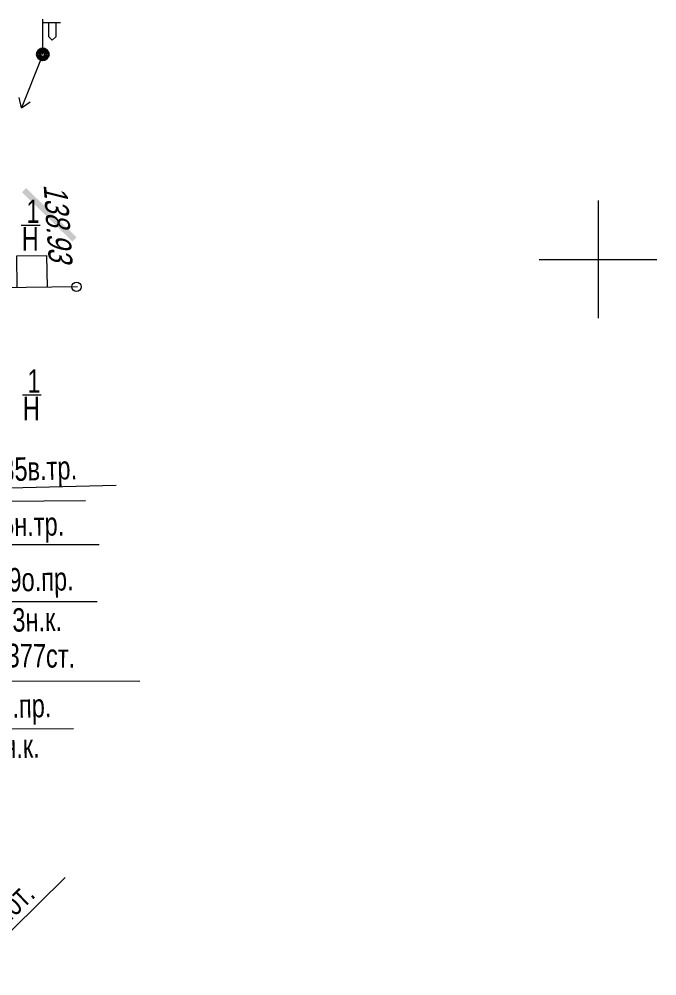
# Model space of a CAD drawing. Extents: x 10098 to 11902, y 8648 to 10202.
# Drawn here: x 11875.38 to 11902.5, y 8719.51 to 8760.22 of the extents above; entities that cross this region are included whole.
import ezdxf

# ---------------------------------------------------------------- set-up
doc = ezdxf.new("R2010")
doc.units = 0
for name, color, linetype in [('1_Водопровод', 7, 'Continuous'), ('20_Строения', 7, 'Continuous'), ('22_Столбы', 7, 'Continuous'), ('38_Высотные_отметки', 7, 'Continuous'), ('50_Красные_линии', 7, 'Continuous'), ('51_Сетка_координат', 7, 'Continuous'), ('Подписи_зданий', 7, 'Continuous')]:
    doc.layers.add(name, color=color, linetype=linetype)
for name, color, linetype, lineweight in [('3_Дренаж', 30, 'Continuous', 30), ('6_Теплопровод', 3, 'Continuous', 30), ('8_Связь', 3, 'Continuous', 30)]:
    doc.layers.add(name, color=color, linetype=linetype, lineweight=lineweight)
doc.styles.add('mggt', font='russian_1251.shx', dxfattribs={"width": 0.75, "oblique": 18, "height": 1})

msp = doc.modelspace()

# ---------------------------------------------------------------- hatches: boundary and pattern name
at = {"layer": '50_Красные_линии', "linetype": 'Continuous', "lineweight": 25}
msp.add_hatch(color=8, dxfattribs=at).paths.add_polyline_path([(11876.214, 8752.161), (11877.641, 8750.76), (11877.816, 8750.938), (11876.388, 8752.339), (11875.672, 8753.037), (11875.497, 8752.858)])

# ---------------------------------------------------------------- linework, layer by layer
at = {"layer": '1_Водопровод', "color": 8, "linetype": 'Continuous', "lineweight": 15}
for points in [[(11871.042, 8736.894), (11871.827, 8737.864), (11878.78, 8737.861)], [(11867.963, 8737.125), (11871.648, 8732.065), (11880.507, 8732.059)]]:
    msp.add_lwpolyline(points, dxfattribs=at)
at = {"layer": '20_Строения', "color": 8, "linetype": 'Continuous', "lineweight": 15}
for points in [[(11875.299, 8748.796), (11875.282, 8750.155), (11876.545, 8750.171), (11876.563, 8748.813)], [(11877.859, 8748.829), (11872.384, 8748.759), (11872.462, 8739.675)], [(11878.204, 8739.724), (11871.085, 8739.663), (11871.171, 8727.456), (11871.207, 8722.396), (11871.198, 8713.229), (11875.723, 8708.937)]]:
    msp.add_lwpolyline(points, dxfattribs=at)
at = {"layer": '22_Столбы', "color": 8, "lineweight": 15}
for p, q in [((11876.384, 8758.723), (11876.384, 8760.223)), ((11876.384, 8760.073), (11877.134, 8760.073)), ((11876.634, 8759.473), (11876.634, 8760.073)), ((11876.934, 8760.073), (11876.934, 8759.473)), ((11876.784, 8759.323), (11876.634, 8759.473)), ((11876.934, 8759.473), (11876.784, 8759.323))]:
    msp.add_line(p, q, dxfattribs=at)
at = {"layer": '22_Столбы', "color": 8, "linetype": 'Continuous', "lineweight": 15}
for p, q in [((11876.311, 8758.541), (11875.472, 8756.453)), ((11875.472, 8756.453), (11875.38, 8756.895)), ((11875.472, 8756.453), (11875.844, 8756.708))]:
    msp.add_line(p, q, dxfattribs=at)
at = {"layer": '22_Столбы', "color": 8, "lineweight": 30}
for radius in [0.25, 0.175, 0.1]:
    msp.add_circle((11876.384, 8758.723), radius, dxfattribs=at)
at = {"layer": '38_Высотные_отметки', "color": 8, "lineweight": 9}
msp.add_circle((11877.817, 8748.834), 0.2, dxfattribs=at)
at = {"layer": '3_Дренаж', "color": 8, "linetype": 'Continuous', "lineweight": 15}
msp.add_lwpolyline([(11868.78, 8716.365), (11872.826, 8719.255), (11877.337, 8723.703)], dxfattribs=at)
at = {"layer": '51_Сетка_координат', "color": 8, "lineweight": 15}
for points in [[(11900, 8752.5), (11900, 8747.5)], [(11897.5, 8750), (11902.5, 8750)]]:
    msp.add_lwpolyline(points, dxfattribs=at)
at = {"layer": '6_Теплопровод', "color": 8, "linetype": 'Continuous', "lineweight": 15, "flags": 128}
for points in [[(11877.691, 8730.019), (11871.41, 8730.013), (11867.524, 8735.25)], [(11878.699, 8735.43), (11872.417, 8735.422), (11871.042, 8735.278)]]:
    msp.add_lwpolyline(points, dxfattribs=at)
at = {"layer": '8_Связь', "color": 8, "linetype": 'Continuous', "lineweight": 15}
msp.add_lwpolyline([(11862.44, 8738.68), (11872.681, 8740.218), (11879.504, 8740.391)], dxfattribs=at)
at = {"layer": 'Подписи_зданий', "color": 8, "linetype": 'Continuous', "lineweight": 15}
for p, q in [((11875.47, 8751.461), (11876.27, 8751.461)), ((11875.517, 8744.24), (11876.317, 8744.24))]:
    msp.add_line(p, q, dxfattribs=at)

# ---------------------------------------------------------------- texts
at = {"layer": '1_Водопровод', "color": 8, "linetype": 'Continuous', "lineweight": 15, "style": 'mggt', "width": 0.75}
for s, rotation, p in [('135.95н.тр.', 0.7425, (11872.106, 8738.184)), ('ф-р d=377ст.', 359.5742, (11871.702, 8732.669))]:
    msp.add_text(s, height=1, rotation=rotation, dxfattribs=at).set_placement(p)
at = {"layer": '38_Высотные_отметки', "color": 8, "lineweight": 15, "style": 'mggt', "oblique": 18, "width": 0.8}
msp.add_text('138.93    ', height=1, rotation=273.9479, dxfattribs=at).set_placement((11876.416, 8753.181))
at = {"layer": '3_Дренаж', "color": 8, "linetype": 'Continuous', "lineweight": 15, "style": 'mggt', "width": 0.75}
msp.add_text('134.82лот.', height=1, rotation=43.9617, dxfattribs=at).set_placement((11872.558, 8719.472))
at = {"layer": '6_Теплопровод', "color": 8, "linetype": 'Continuous', "lineweight": 15, "style": 'mggt', "width": 0.75}
for s, p in [('136.99о.пр.', (11872.421, 8735.816)), ('136.63н.к.', (11872.588, 8734.106)), ('136.94о.пр.', (11871.475, 8730.423)), ('136.64н.к.', (11871.642, 8728.713))]:
    msp.add_text(s, height=1, rotation=1.0831, dxfattribs=at).set_placement(p)
at = {"layer": '8_Связь', "color": 8, "linetype": 'Continuous', "lineweight": 15, "style": 'mggt', "width": 0.75}
msp.add_text('137.85в.тр.', height=1, rotation=1.6974, dxfattribs=at).set_placement((11872.681, 8740.497))
at = {"layer": 'Подписи_зданий', "color": 8, "linetype": 'Continuous', "lineweight": 15, "style": 'mggt', "width": 0.75}
for s, p in [('1', (11875.685, 8751.546)), ('Н', (11875.487, 8750.376)), ('1', (11875.732, 8744.325)), ('Н', (11875.534, 8743.155))]:
    msp.add_text(s, height=1, dxfattribs=at).set_placement(p)

doc.saveas('drawing.dxf')
